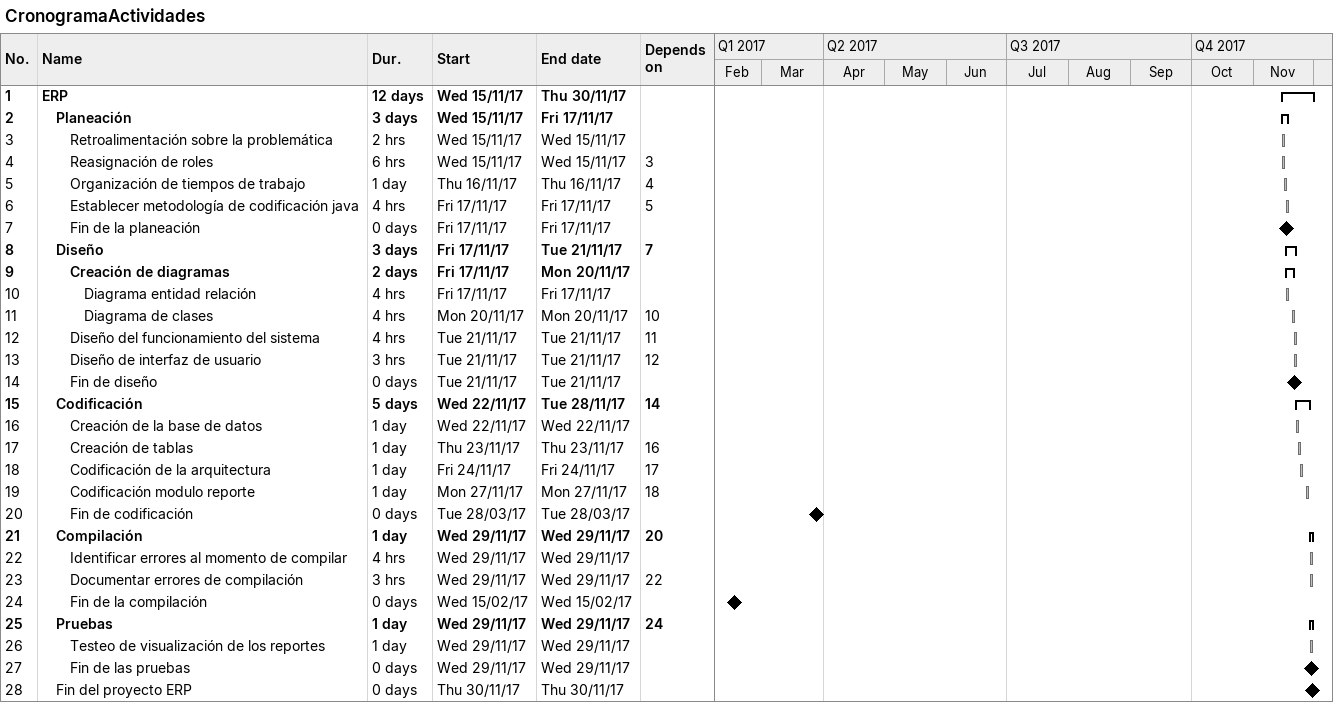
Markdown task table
CronogramaActividades

| ID | Level | Task | Duration | Start | Finish | Predecessors |
|---|---|---|---|---|---|---|
| 1 | 1 | **ERP** | 12d | 2017-11-15 | 2017-11-30 |  |
| 2 | 2 | **Planeación** | 3d | 2017-11-15 | 2017-11-17 |  |
| 3 | 3 | Retroalimentación sobre la problemática | 2h | 2017-11-15 | 2017-11-15 |  |
| 4 | 3 | Reasignación de roles | 6h | 2017-11-15 | 2017-11-15 | 3 |
| 5 | 3 | Organización de tiempos de trabajo | 1d | 2017-11-16 | 2017-11-16 | 4 |
| 6 | 3 | Establecer metodología de codificación java | 4h | 2017-11-17 | 2017-11-17 | 5 |
| 7 | 3 | Fin de la planeación | 0d | 2017-11-17 | 2017-11-17 |  |
| 8 | 2 | **Diseño** | 3d | 2017-11-17 | 2017-11-21 | 7 |
| 9 | 3 | **Creación de diagramas** | 2d | 2017-11-17 | 2017-11-20 |  |
| 10 | 4 | Diagrama entidad relación | 4h | 2017-11-17 | 2017-11-17 |  |
| 11 | 4 | Diagrama de clases | 4h | 2017-11-20 | 2017-11-20 | 10 |
| 12 | 3 | Diseño del funcionamiento del sistema | 4h | 2017-11-21 | 2017-11-21 | 11 |
| 13 | 3 | Diseño de interfaz de usuario | 3h | 2017-11-21 | 2017-11-21 | 12 |
| 14 | 3 | Fin de diseño | 0d | 2017-11-21 | 2017-11-21 |  |
| 15 | 2 | **Codificación** | 5d | 2017-11-22 | 2017-11-28 | 14 |
| 16 | 3 | Creación de la base de datos | 1d | 2017-11-22 | 2017-11-22 |  |
| 17 | 3 | Creación de tablas | 1d | 2017-11-23 | 2017-11-23 | 16 |
| 18 | 3 | Codificación de la arquitectura | 1d | 2017-11-24 | 2017-11-24 | 17 |
| 19 | 3 | Codificación modulo reporte | 1d | 2017-11-27 | 2017-11-27 | 18 |
| 20 | 3 | Fin de codificación | 0d | 2017-03-28 | 2017-03-28 |  |
| 21 | 2 | **Compilación** | 1d | 2017-11-29 | 2017-11-29 | 20 |
| 22 | 3 | Identificar errores al momento de compilar | 4h | 2017-11-29 | 2017-11-29 |  |
| 23 | 3 | Documentar errores de compilación | 3h | 2017-11-29 | 2017-11-29 | 22 |
| 24 | 3 | Fin de la compilación | 0d | 2017-02-15 | 2017-02-15 |  |
| 25 | 2 | **Pruebas** | 1d | 2017-11-29 | 2017-11-29 | 24 |
| 26 | 3 | Testeo de visualización de los reportes | 1d | 2017-11-29 | 2017-11-29 |  |
| 27 | 3 | Fin de las pruebas | 0d | 2017-11-29 | 2017-11-29 |  |
| 28 | 2 | Fin del proyecto ERP | 0d | 2017-11-30 | 2017-11-30 |  |
